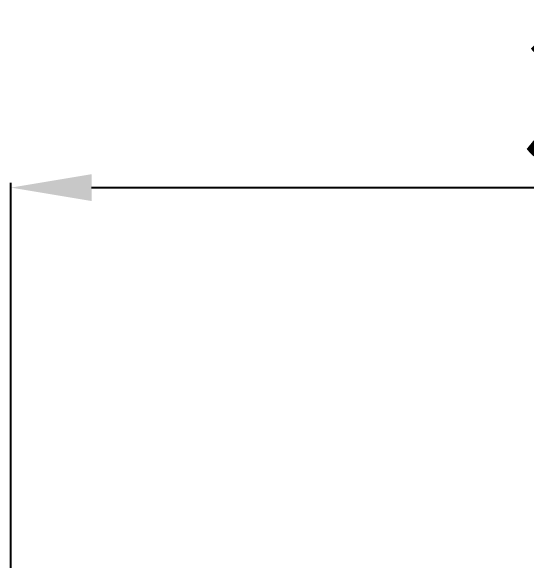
# Model space of a CAD drawing. Header units: millimetres. Extents: x 4086 to 8318, y 123 to 1549.
# Drawn here: x 6860.2 to 6975.6, y 1128.2 to 1251.2 of the extents above; entities that cross this region are included whole.
import ezdxf

# ---------------------------------------------------------------- set-up
doc = ezdxf.new("R2010")
doc.units = ezdxf.units.MM
doc.layers.add('尺寸', color=3, linetype='Continuous')
doc.styles.get("Standard").update_dxf_attribs({"font": 'simsun.ttc'})
doc.dimstyles.get("Standard").update_dxf_attribs({"dimscale": 6, "dimtxt": 5, "dimasz": 3, "dimexe": 0.18, "dimexo": 0.0625, "dimgap": 0.8, "dimtad": 1, "dimtoh": 1, "dimdec": 1, "dimzin": 0, "dimdsep": 46, "dimtxsty": 'Standard', "dimcen": 0.09, "dimclrd": 256, "dimclre": 256, "dimclrt": 256, "dimadec": 0, "dimazin": 2, "dimtfac": 1, "dimtdec": 1, "dimtofl": 0, "dimtmove": 0, "dimatfit": 3, "dimfxl": 0, "dimtolj": 1, "dimtzin": 0, "dimarcsym": 0})

# ---------------------------------------------------------------- blocks, each defined once
blk = doc.blocks.new('*D102')
at = {"layer": 'Defpoints', "color": 0}
for p in [(7190.22, 1211.68), (6860.22, 1125.54), (7190.22, 1125.04)]:
    blk.add_point(p, dxfattribs=at)
at = {"layer": '尺寸', "lineweight": -2}
for p, q in [((6860.22, 1125.92), (6860.22, 1212.76)), ((7190.22, 1125.42), (7190.22, 1212.76)), ((6878.22, 1211.68), (7172.22, 1211.68))]:
    blk.add_line(p, q, dxfattribs=at)
at = {"layer": '尺寸'}
for points in [[(6878.22, 1214.68), (6878.22, 1208.68), (6860.22, 1211.68)], [(7172.22, 1208.68), (7172.22, 1214.68), (7190.22, 1211.68)]]:
    blk.add_solid(points, dxfattribs=at)
at = {"layer": '尺寸', "insert": (7025.22, 1231.48), "char_height": 30, "attachment_point": 5}
blk.add_mtext('\\A1;330.0', dxfattribs=at)

msp = doc.modelspace()

# ---------------------------------------------------------------- dimensions: what is measured, and where the dimension line sits
at = {"layer": '尺寸'}
dim = msp.add_linear_dim(base=(7190.22, 1211.68), p1=(6860.22, 1125.54), p2=(7190.22, 1125.04), dimstyle='Standard', dxfattribs=at)
dim.commit()
dim.dimension.update_dxf_attribs({"geometry": '*D102', "text_midpoint": (7025.22, 1211.68), "dimtype": 160})

doc.saveas('drawing.dxf')
